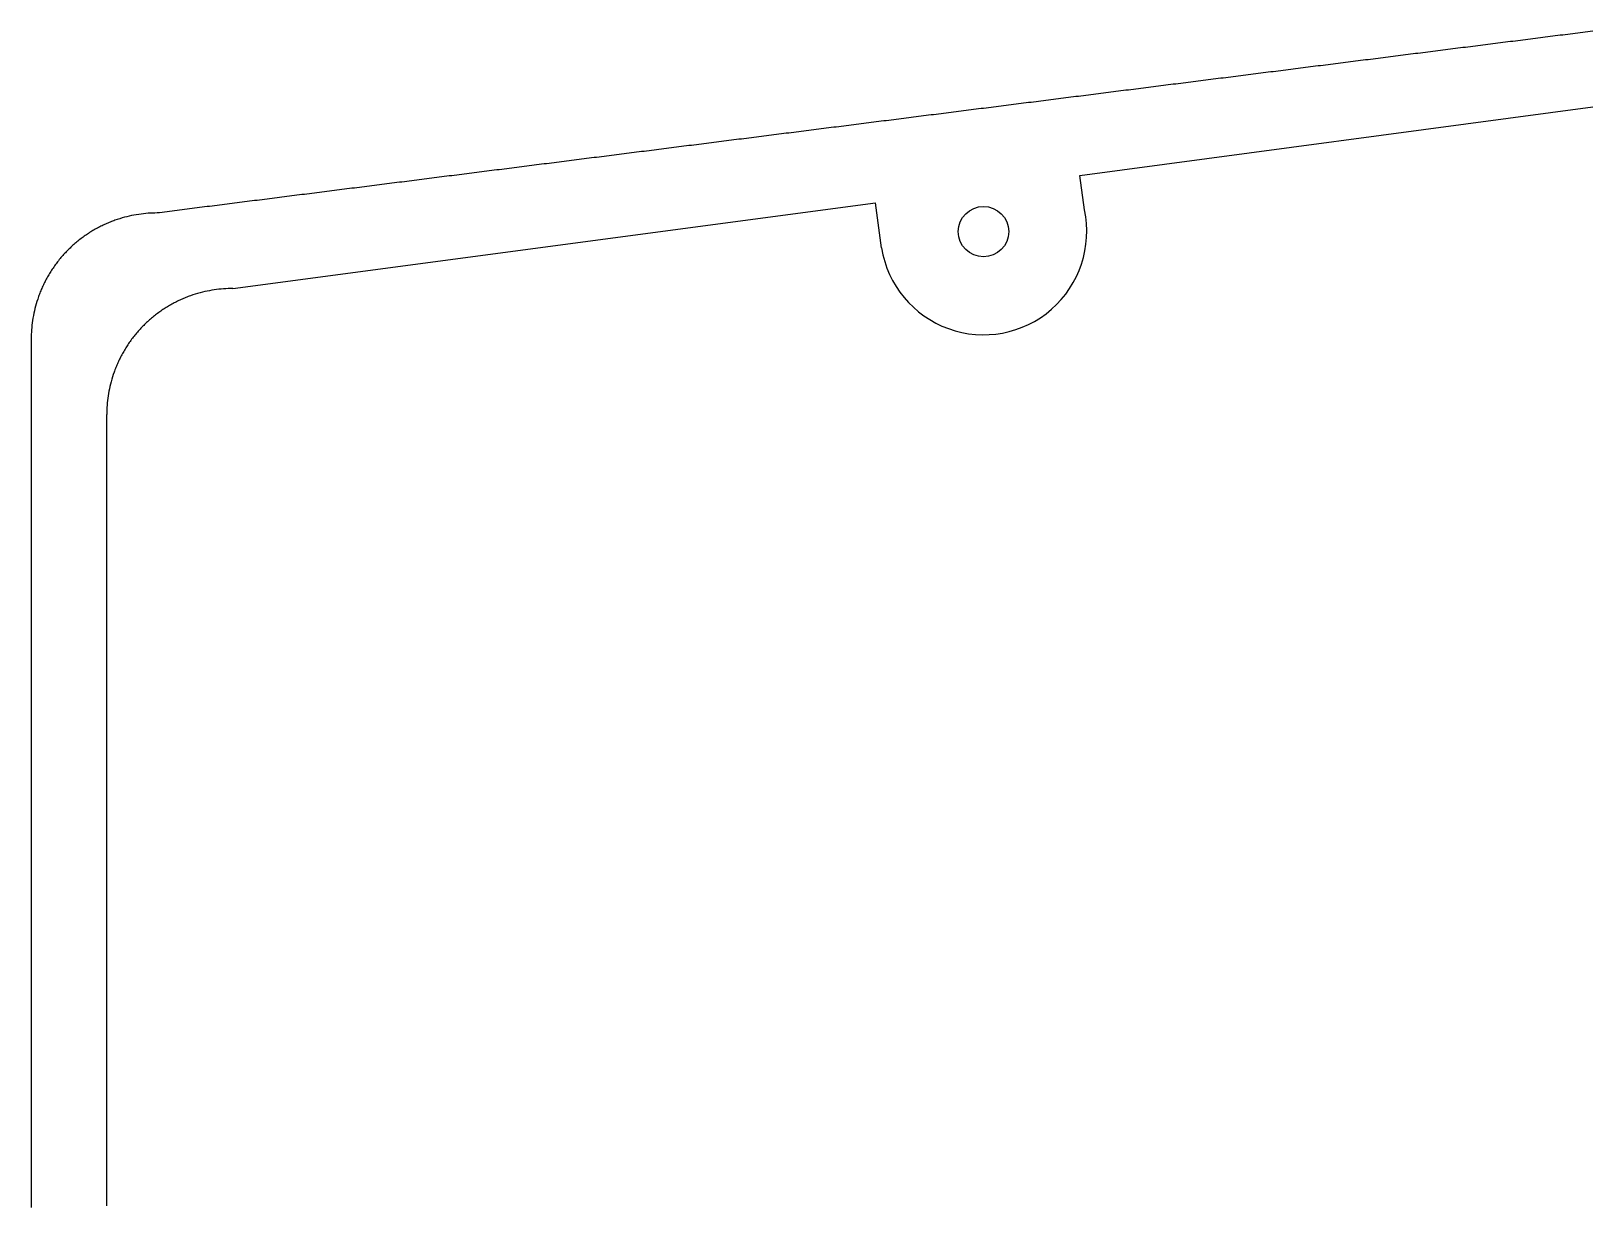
# Model space of a CAD drawing. Extents: x 0 to 145, y 2 to 120.
# Drawn here: x 0 to 62, y 73.8 to 120.5 of the extents above; entities that cross this region are included whole.
import ezdxf

# ---------------------------------------------------------------- set-up
doc = ezdxf.new("R2010")
doc.units = 0

# ---------------------------------------------------------------- blocks, each defined once
blk = doc.blocks.new('CIRCLE005')
at = {"layer": 'ScrewHolesMid', "color": 0}
blk.add_circle((37.81, 112.5), 1, dxfattribs=at)
blk = doc.blocks.new('LINE')
at = {"layer": 'StraightLineMid', "color": 0}
blk.add_line((3, 73.805), (3, 105.24), dxfattribs=at)
blk = doc.blocks.new('LINE038')
at = {"layer": 'StraightLineMid', "color": 0}
blk.add_line((41.635, 114.728), (62, 117.46), dxfattribs=at)
blk = doc.blocks.new('LINE037')
at = {"layer": 'StraightLineMid', "color": 0}
blk.add_line((8, 110.24), (33.523, 113.646), dxfattribs=at)
blk = doc.blocks.new('BLOCK_BLOCK_LINE029')
at = {"layer": 'StraightLineMid', "color": 0}
for points in [[(0, 108.239601), (0, 108.139601)], [(0, 108.139601), (0, 108.039601)], [(0, 108.039601), (0, 107.989601), (0, 107.939601)], [(0, 107.939601), (0, 107.839601)], [(0, 107.839601), (0, 107.789601), (0, 107.739601)], [(0, 107.739601), (0, 107.639601)], [(0, 107.639601), (0, 107.539601)], [(0, 107.539601), (0, 107.489601), (0, 107.439601)], [(0, 107.439601), (0, 107.339601)], [(0, 107.339601), (0, 107.289601), (0, 107.239601)], [(0, 107.239601), (0, 107.139601)], [(0, 107.139601), (0, 107.039601)], [(0, 107.039601), (0, 106.989601), (0, 106.939601)], [(0, 106.939601), (0, 106.839601)], [(0, 106.839601), (0, 106.789601), (0, 106.739601)], [(0, 106.739601), (0, 106.639601)], [(0, 106.639601), (0, 106.539601)], [(0, 106.539601), (0, 106.489601), (0, 106.439601)], [(0, 106.439601), (0, 106.339601)], [(0, 106.339601), (0, 106.289601), (0, 106.239601)], [(0, 106.239601), (0, 106.139601)], [(0, 106.139601), (0, 106.039601)], [(0, 106.039601), (0, 105.989601), (0, 105.939601)], [(0, 105.939601), (0, 105.839601)], [(0, 105.839601), (0, 105.789601), (0, 105.739601)], [(0, 105.739601), (0, 105.639601)], [(0, 105.639601), (0, 105.539601)], [(0, 105.539601), (0, 105.489601), (0, 105.439601)], [(0, 105.439601), (0, 105.339601)], [(0, 105.339601), (0, 105.289601), (0, 105.239601)], [(0, 105.239601), (0, 105.139601)], [(0, 105.139601), (0, 105.039601)], [(0, 105.039601), (0, 104.989601), (0, 104.939601)], [(0, 104.939601), (0, 104.839601)], [(0, 104.839601), (0, 104.789601), (0, 104.739601)], [(0, 104.739601), (0, 104.639601)], [(0, 104.639601), (0, 104.539601)], [(0, 104.539601), (0, 104.489601), (0, 104.439601)], [(0, 104.439601), (0, 104.339601)], [(0, 104.339601), (0, 104.289601), (0, 104.239601)], [(0, 104.239601), (0, 104.139601)], [(0, 104.139601), (0, 104.039601)], [(0, 104.039601), (0, 103.989601), (0, 103.939601)], [(0, 103.939601), (0, 103.839601)], [(0, 103.839601), (0, 103.789601), (0, 103.739601)], [(0, 103.739601), (0, 103.639601)], [(0, 103.639601), (0, 103.539601)], [(0, 103.539601), (0, 103.489601), (0, 103.439601)], [(0, 103.439601), (0, 103.339601)], [(0, 103.339601), (0, 103.289601), (0, 103.239601)], [(0, 103.239601), (0, 103.139601)], [(0, 103.139601), (0, 103.039601)], [(0, 103.039601), (0, 102.989601), (0, 102.939601)], [(0, 102.939601), (0, 102.839601)], [(0, 102.839601), (0, 102.789601), (0, 102.739601)], [(0, 102.739601), (0, 102.639601)], [(0, 102.639601), (0, 102.539601)], [(0, 102.539601), (0, 102.489601), (0, 102.439601)], [(0, 102.439601), (0, 102.339601)], [(0, 102.339601), (0, 102.289601), (0, 102.239601)], [(0, 102.239601), (0, 102.139601)], [(0, 102.139601), (0, 102.039601)], [(0, 102.039601), (0, 101.989601), (0, 101.939601)], [(0, 101.939601), (0, 101.839601)], [(0, 101.839601), (0, 101.789601), (0, 101.739601)], [(0, 101.739601), (0, 101.639601)], [(0, 101.639601), (0, 101.539601)], [(0, 101.539601), (0, 101.489601), (0, 101.439601)], [(0, 101.439601), (0, 101.339601)], [(0, 101.339601), (0, 101.289601), (0, 101.239601)], [(0, 101.239601), (0, 101.139601)], [(0, 101.139601), (0, 101.039601)], [(0, 101.039601), (0, 100.989601), (0, 100.939601)], [(0, 100.939601), (0, 100.839601)], [(0, 100.839601), (0, 100.789601), (0, 100.739601)], [(0, 100.739601), (0, 100.639601)], [(0, 100.639601), (0, 100.539601)], [(0, 100.539601), (0, 100.489601), (0, 100.439601)], [(0, 100.439601), (0, 100.339601)], [(0, 100.339601), (0, 100.289601), (0, 100.239601)], [(0, 100.239601), (0, 100.139601)], [(0, 100.139601), (0, 100.039601)], [(0, 100.039601), (0, 99.989601), (0, 99.939601)], [(0, 99.939601), (0, 99.839601)], [(0, 99.839601), (0, 99.789601), (0, 99.739601)], [(0, 99.739601), (0, 99.639601)], [(0, 99.639601), (0, 99.539601)], [(0, 99.539601), (0, 99.489601), (0, 99.439601)], [(0, 99.439601), (0, 99.339601)], [(0, 99.339601), (0, 99.289601), (0, 99.239601)], [(0, 99.239601), (0, 99.139601)], [(0, 99.139601), (0, 99.039601)], [(0, 99.039601), (0, 98.989601), (0, 98.939601)], [(0, 98.939601), (0, 98.839601)], [(0, 98.839601), (0, 98.789601), (0, 98.739601)], [(0, 98.739601), (0, 98.639601)], [(0, 98.639601), (0, 98.539601)], [(0, 98.539601), (0, 98.489601), (0, 98.439601)], [(0, 98.439601), (0, 98.339601)], [(0, 98.339601), (0, 98.289601), (0, 98.239601)], [(0, 98.239601), (0, 98.139601)], [(0, 98.139601), (0, 98.039601)], [(0, 98.039601), (0, 97.989601), (0, 97.939601)], [(0, 97.939601), (0, 97.839601)], [(0, 97.839601), (0, 97.789601), (0, 97.739601)], [(0, 97.739601), (0, 97.639601)], [(0, 97.639601), (0, 97.539601)], [(0, 97.539601), (0, 97.489601), (0, 97.439601)], [(0, 97.439601), (0, 97.339601)], [(0, 97.339601), (0, 97.289601), (0, 97.239601)], [(0, 97.239601), (0, 97.139601)], [(0, 97.139601), (0, 97.039601)], [(0, 97.039601), (0, 96.989601), (0, 96.939601)], [(0, 96.939601), (0, 96.839601)], [(0, 96.839601), (0, 96.789601), (0, 96.739601)], [(0, 96.739601), (0, 96.639601)], [(0, 96.639601), (0, 96.539601)], [(0, 96.539601), (0, 96.489601), (0, 96.439601)], [(0, 96.439601), (0, 96.339601)], [(0, 96.339601), (0, 96.289601), (0, 96.239601)], [(0, 96.239601), (0, 96.139601)], [(0, 96.139601), (0, 96.039601)], [(0, 96.039601), (0, 95.989601), (0, 95.939601)], [(0, 95.939601), (0, 95.839601)], [(0, 95.839601), (0, 95.789601), (0, 95.739601)], [(0, 95.739601), (0, 95.639601)], [(0, 95.639601), (0, 95.539601)], [(0, 95.539601), (0, 95.489601), (0, 95.439601)], [(0, 95.439601), (0, 95.339601)], [(0, 95.339601), (0, 95.289601), (0, 95.239601)], [(0, 95.239601), (0, 95.139601)], [(0, 95.139601), (0, 95.039601)], [(0, 95.039601), (0, 94.989601), (0, 94.939601)], [(0, 94.939601), (0, 94.839601)], [(0, 94.839601), (0, 94.789601), (0, 94.739601)], [(0, 94.739601), (0, 94.639601)], [(0, 94.639601), (0, 94.539601)], [(0, 94.539601), (0, 94.489601), (0, 94.439601)], [(0, 94.439601), (0, 94.339601)], [(0, 94.339601), (0, 94.289601), (0, 94.239601)], [(0, 94.239601), (0, 94.139601)], [(0, 94.139601), (0, 94.039601)], [(0, 94.039601), (0, 93.989601), (0, 93.939601)], [(0, 93.939601), (0, 93.839601)], [(0, 93.839601), (0, 93.789601), (0, 93.739601)], [(0, 93.739601), (0, 93.639601)], [(0, 93.639601), (0, 93.539601)], [(0, 93.539601), (0, 93.489601), (0, 93.439601)], [(0, 93.439601), (0, 93.339601)], [(0, 93.339601), (0, 93.289601), (0, 93.239601)], [(0, 93.239601), (0, 93.139601)], [(0, 93.139601), (0, 93.039601)], [(0, 93.039601), (0, 92.989601), (0, 92.939601)], [(0, 92.939601), (0, 92.839601)], [(0, 92.839601), (0, 92.789601), (0, 92.739601)], [(0, 92.739601), (0, 92.639601)], [(0, 92.639601), (0, 92.539601)], [(0, 92.539601), (0, 92.489601), (0, 92.439601)], [(0, 92.439601), (0, 92.339601)], [(0, 92.339601), (0, 92.289601), (0, 92.239601)], [(0, 92.239601), (0, 92.139601)], [(0, 92.139601), (0, 92.039601)], [(0, 92.039601), (0, 91.989601), (0, 91.939601)], [(0, 91.939601), (0, 91.839601)], [(0, 91.839601), (0, 91.789601), (0, 91.739601)], [(0, 91.739601), (0, 91.639601)], [(0, 91.639601), (0, 91.539601)], [(0, 91.539601), (0, 91.489601), (0, 91.439601)], [(0, 91.439601), (0, 91.339601)], [(0, 91.339601), (0, 91.289601), (0, 91.239601)], [(0, 91.239601), (0, 91.139601)], [(0, 91.139601), (0, 91.039601)], [(0, 91.039601), (0, 90.989601), (0, 90.939601)], [(0, 90.939601), (0, 90.839601)], [(0, 90.839601), (0, 90.789601), (0, 90.739601)], [(0, 90.739601), (0, 90.639601)], [(0, 90.639601), (0, 90.539601)], [(0, 90.539601), (0, 90.489601), (0, 90.439601)], [(0, 90.439601), (0, 90.339601)], [(0, 90.339601), (0, 90.289601), (0, 90.239601)], [(0, 90.239601), (0, 90.139601)], [(0, 90.139601), (0, 90.039601)], [(0, 90.039601), (0, 89.989601), (0, 89.939601)], [(0, 89.939601), (0, 89.839601)], [(0, 89.839601), (0, 89.789601), (0, 89.739601)], [(0, 89.739601), (0, 89.639601)], [(0, 89.639601), (0, 89.539601)], [(0, 89.539601), (0, 89.489601), (0, 89.439601)], [(0, 89.439601), (0, 89.339601)], [(0, 89.339601), (0, 89.289601), (0, 89.239601)], [(0, 89.239601), (0, 89.139601)], [(0, 89.139601), (0, 89.039601)], [(0, 89.039601), (0, 88.989601), (0, 88.939601)], [(0, 88.939601), (0, 88.839601)], [(0, 88.839601), (0, 88.789601), (0, 88.739601)], [(0, 88.739601), (0, 88.639601)], [(0, 88.639601), (0, 88.539601)], [(0, 88.539601), (0, 88.489601), (0, 88.439601)], [(0, 88.439601), (0, 88.339601)], [(0, 88.339601), (0, 88.289601), (0, 88.239601)], [(0, 88.239601), (0, 88.139601)], [(0, 88.139601), (0, 88.039601)], [(0, 88.039601), (0, 87.989601), (0, 87.939601)], [(0, 87.939601), (0, 87.839601)], [(0, 87.839601), (0, 87.789601), (0, 87.739601)], [(0, 87.739601), (0, 87.639601)], [(0, 87.639601), (0, 87.539601)], [(0, 87.539601), (0, 87.489601), (0, 87.439601)], [(0, 87.439601), (0, 87.339601)], [(0, 87.339601), (0, 87.289601), (0, 87.239601)], [(0, 87.239601), (0, 87.139601)], [(0, 87.139601), (0, 87.039601)], [(0, 87.039601), (0, 86.989601), (0, 86.939601)], [(0, 86.939601), (0, 86.839601)], [(0, 86.839601), (0, 86.789601), (0, 86.739601)], [(0, 86.739601), (0, 86.639601)], [(0, 86.639601), (0, 86.539601)], [(0, 86.539601), (0, 86.489601), (0, 86.439601)], [(0, 86.439601), (0, 86.339601)], [(0, 86.339601), (0, 86.289601), (0, 86.239601)], [(0, 86.239601), (0, 86.139601)], [(0, 86.139601), (0, 86.039601)], [(0, 86.039601), (0, 85.989601), (0, 85.939601)], [(0, 85.939601), (0, 85.839601)], [(0, 85.839601), (0, 85.789601), (0, 85.739601)], [(0, 85.739601), (0, 85.639601)], [(0, 85.639601), (0, 85.539601)], [(0, 85.539601), (0, 85.489601), (0, 85.439601)], [(0, 85.439601), (0, 85.339601)], [(0, 85.339601), (0, 85.289601), (0, 85.239601)], [(0, 85.239601), (0, 85.139601)], [(0, 85.139601), (0, 85.039601)], [(0, 85.039601), (0, 84.989601), (0, 84.939601)], [(0, 84.939601), (0, 84.839601)], [(0, 84.839601), (0, 84.789601), (0, 84.739601)], [(0, 84.739601), (0, 84.639601)], [(0, 84.639601), (0, 84.539601)], [(0, 84.539601), (0, 84.489601), (0, 84.439601)], [(0, 84.439601), (0, 84.339601)], [(0, 84.339601), (0, 84.289601), (0, 84.239601)], [(0, 84.239601), (0, 84.139601)], [(0, 84.139601), (0, 84.039601)], [(0, 84.039601), (0, 83.989601), (0, 83.939601)], [(0, 83.939601), (0, 83.839601)], [(0, 83.839601), (0, 83.789601), (0, 83.739601)], [(0, 83.739601), (0, 83.639601)], [(0, 83.639601), (0, 83.539601)], [(0, 83.539601), (0, 83.489601), (0, 83.439601)], [(0, 83.439601), (0, 83.339601)], [(0, 83.339601), (0, 83.289601), (0, 83.239601)], [(0, 83.239601), (0, 83.139601)], [(0, 83.139601), (0, 83.039601)], [(0, 83.039601), (0, 82.989601), (0, 82.939601)], [(0, 82.939601), (0, 82.839601)], [(0, 82.839601), (0, 82.789601), (0, 82.739601)], [(0, 82.739601), (0, 82.639601)], [(0, 82.639601), (0, 82.539601)], [(0, 82.539601), (0, 82.489601), (0, 82.439601)], [(0, 82.439601), (0, 82.339601)], [(0, 82.339601), (0, 82.289601), (0, 82.239601)], [(0, 82.239601), (0, 82.139601)], [(0, 82.139601), (0, 82.039601)], [(0, 82.039601), (0, 81.989601), (0, 81.939601)], [(0, 81.939601), (0, 81.839601)], [(0, 81.839601), (0, 81.789601), (0, 81.739601)], [(0, 81.739601), (0, 81.639601)], [(0, 81.639601), (0, 81.539601)], [(0, 81.539601), (0, 81.489601), (0, 81.439601)], [(0, 81.439601), (0, 81.339601)], [(0, 81.339601), (0, 81.289601), (0, 81.239601)], [(0, 81.239601), (0, 81.139601)], [(0, 81.139601), (0, 81.039601)], [(0, 81.039601), (0, 80.989601), (0, 80.939601)], [(0, 80.939601), (0, 80.839601)], [(0, 80.839601), (0, 80.789601), (0, 80.739601)], [(0, 80.739601), (0, 80.639601)], [(0, 80.639601), (0, 80.539601)], [(0, 80.539601), (0, 80.489601), (0, 80.439601)], [(0, 80.439601), (0, 80.339601)], [(0, 80.339601), (0, 80.289601), (0, 80.239601)], [(0, 80.239601), (0, 80.139601)], [(0, 80.139601), (0, 80.039601)], [(0, 80.039601), (0, 79.989601), (0, 79.939601)], [(0, 79.939601), (0, 79.839601)], [(0, 79.839601), (0, 79.789601), (0, 79.739601)], [(0, 79.739601), (0, 79.639601)], [(0, 79.639601), (0, 79.539601)], [(0, 79.539601), (0, 79.489601), (0, 79.439601)], [(0, 79.439601), (0, 79.339601)], [(0, 79.339601), (0, 79.289601), (0, 79.239601)], [(0, 79.239601), (0, 79.139601)], [(0, 79.139601), (0, 79.039601)], [(0, 79.039601), (0, 78.989601), (0, 78.939601)], [(0, 78.939601), (0, 78.839601)], [(0, 78.839601), (0, 78.789601), (0, 78.739601)], [(0, 78.739601), (0, 78.639601)], [(0, 78.639601), (0, 78.539601)], [(0, 78.539601), (0, 78.489601), (0, 78.439601)], [(0, 78.439601), (0, 78.339601)], [(0, 78.339601), (0, 78.289601), (0, 78.239601)], [(0, 78.239601), (0, 78.139601)], [(0, 78.139601), (0, 78.039601)], [(0, 78.039601), (0, 77.989601), (0, 77.939601)], [(0, 77.939601), (0, 77.839601)], [(0, 77.839601), (0, 77.789601), (0, 77.739601)], [(0, 77.739601), (0, 77.639601)], [(0, 77.639601), (0, 77.539601)], [(0, 77.539601), (0, 77.489601), (0, 77.439601)], [(0, 77.439601), (0, 77.339601)], [(0, 77.339601), (0, 77.289601), (0, 77.239601)], [(0, 77.239601), (0, 77.139601)], [(0, 77.139601), (0, 77.039601)], [(0, 77.039601), (0, 76.989601), (0, 76.939601)], [(0, 76.939601), (0, 76.839601)], [(0, 76.839601), (0, 76.789601), (0, 76.739601)], [(0, 76.739601), (0, 76.639601)], [(0, 76.639601), (0, 76.539601)], [(0, 76.539601), (0, 76.489601), (0, 76.439601)], [(0, 76.439601), (0, 76.339601)], [(0, 76.339601), (0, 76.289601), (0, 76.239601)], [(0, 76.239601), (0, 76.139601)], [(0, 76.139601), (0, 76.039601)], [(0, 76.039601), (0, 75.989601), (0, 75.939601)], [(0, 75.939601), (0, 75.839601)], [(0, 75.839601), (0, 75.789601), (0, 75.739601)], [(0, 75.739601), (0, 75.639601)], [(0, 75.639601), (0, 75.539601)], [(0, 75.539601), (0, 75.489601), (0, 75.439601)], [(0, 75.439601), (0, 75.339601)], [(0, 75.339601), (0, 75.289601), (0, 75.239601)], [(0, 75.239601), (0, 75.139601)], [(0, 75.139601), (0, 75.039601)], [(0, 75.039601), (0, 74.989601), (0, 74.939601)], [(0, 74.939601), (0, 74.839601)], [(0, 74.839601), (0, 74.789601), (0, 74.739601)], [(0, 74.739601), (0, 74.639601)], [(0, 74.639601), (0, 74.539601)], [(0, 74.539601), (0, 74.489601), (0, 74.439601)], [(0, 74.439601), (0, 74.339601)], [(0, 74.339601), (0, 74.289601), (0, 74.239601)], [(0, 74.239601), (0, 74.139601)], [(0, 74.139601), (0, 74.039601)], [(0, 74.039601), (0, 73.989601), (0, 73.939601)], [(0, 73.939601), (0, 73.839601)], [(0, 73.839601), (0, 73.789601), (0, 73.739601)]]:
    blk.add_lwpolyline(points, dxfattribs=at)
blk = doc.blocks.new('BLOCK_BLOCK_LINE004001')
at = {"layer": 'StraightLineMid', "color": 0}
for points in [[(60.61211, 120.283811), (60.51298, 120.271254)], [(60.711241, 120.296367), (60.61211, 120.283811)], [(60.810371, 120.308924), (60.711241, 120.296367)], [(60.909501, 120.32148), (60.810371, 120.308924)], [(61.008632, 120.334037), (60.909501, 120.32148)], [(61.107762, 120.346593), (61.008632, 120.334037)], [(61.206892, 120.35915), (61.107762, 120.346593)], [(61.306023, 120.371706), (61.206892, 120.35915)], [(61.405153, 120.384263), (61.306023, 120.371706)], [(61.504283, 120.396819), (61.405153, 120.384263)], [(61.603414, 120.409376), (61.504283, 120.396819)], [(61.702544, 120.421932), (61.603414, 120.409376)], [(61.801674, 120.434489), (61.702544, 120.421932)], [(61.900805, 120.447045), (61.801674, 120.434489)], [(61.999935, 120.459602), (61.900805, 120.447045)], [(55.754725, 119.668541), (55.655594, 119.655984)], [(55.853855, 119.681098), (55.754725, 119.668541)], [(55.952985, 119.693654), (55.853855, 119.681098)], [(56.052116, 119.706211), (55.952985, 119.693654)], [(56.151246, 119.718767), (56.052116, 119.706211)], [(56.250376, 119.731324), (56.151246, 119.718767)], [(56.349507, 119.74388), (56.250376, 119.731324)], [(56.448637, 119.756437), (56.349507, 119.74388)], [(56.547767, 119.768993), (56.448637, 119.756437)], [(56.646898, 119.78155), (56.547767, 119.768993)], [(56.746028, 119.794106), (56.646898, 119.78155)], [(56.845158, 119.806663), (56.746028, 119.794106)], [(56.944289, 119.819219), (56.845158, 119.806663)], [(57.043419, 119.831776), (56.944289, 119.819219)], [(57.142549, 119.844332), (57.043419, 119.831776)], [(57.24168, 119.856889), (57.142549, 119.844332)], [(57.34081, 119.869445), (57.24168, 119.856889)], [(57.43994, 119.882002), (57.34081, 119.869445)], [(57.539071, 119.894558), (57.43994, 119.882002)], [(57.638201, 119.907115), (57.539071, 119.894558)], [(57.737331, 119.919671), (57.638201, 119.907115)], [(57.836461, 119.932228), (57.737331, 119.919671)], [(57.935592, 119.944785), (57.836461, 119.932228)], [(58.034722, 119.957341), (57.935592, 119.944785)], [(58.133852, 119.969898), (58.034722, 119.957341)], [(58.232983, 119.982454), (58.133852, 119.969898)], [(58.332113, 119.995011), (58.232983, 119.982454)], [(58.431243, 120.007567), (58.332113, 119.995011)], [(58.530374, 120.020124), (58.431243, 120.007567)], [(58.629504, 120.03268), (58.530374, 120.020124)], [(58.728634, 120.045237), (58.629504, 120.03268)], [(58.827765, 120.057793), (58.728634, 120.045237)], [(58.926895, 120.07035), (58.827765, 120.057793)], [(59.026025, 120.082906), (58.926895, 120.07035)], [(59.125156, 120.095463), (59.026025, 120.082906)], [(59.224286, 120.108019), (59.125156, 120.095463)], [(59.323416, 120.120576), (59.224286, 120.108019)], [(59.422547, 120.133132), (59.323416, 120.120576)], [(59.521677, 120.145689), (59.422547, 120.133132)], [(59.620807, 120.158245), (59.521677, 120.145689)], [(59.719938, 120.170802), (59.620807, 120.158245)], [(59.819068, 120.183358), (59.719938, 120.170802)], [(59.918198, 120.195915), (59.819068, 120.183358)], [(60.017329, 120.208472), (59.918198, 120.195915)], [(60.116459, 120.221028), (60.017329, 120.208472)], [(60.215589, 120.233585), (60.116459, 120.221028)], [(60.31472, 120.246141), (60.215589, 120.233585)], [(60.41385, 120.258698), (60.31472, 120.246141)], [(60.51298, 120.271254), (60.41385, 120.258698)], [(50.798209, 119.040715), (50.699078, 119.028158)], [(50.897339, 119.053271), (50.798209, 119.040715)], [(50.996469, 119.065828), (50.897339, 119.053271)], [(51.0956, 119.078384), (50.996469, 119.065828)], [(51.19473, 119.090941), (51.0956, 119.078384)], [(51.29386, 119.103497), (51.19473, 119.090941)], [(51.392991, 119.116054), (51.29386, 119.103497)], [(51.492121, 119.128611), (51.392991, 119.116054)], [(51.591251, 119.141167), (51.492121, 119.128611)], [(51.690382, 119.153724), (51.591251, 119.141167)], [(51.789512, 119.16628), (51.690382, 119.153724)], [(51.888642, 119.178837), (51.789512, 119.16628)], [(51.987773, 119.191393), (51.888642, 119.178837)], [(52.086903, 119.20395), (51.987773, 119.191393)], [(52.186033, 119.216506), (52.086903, 119.20395)], [(52.285163, 119.229063), (52.186033, 119.216506)], [(52.384294, 119.241619), (52.285163, 119.229063)], [(52.483424, 119.254176), (52.384294, 119.241619)], [(52.582554, 119.266732), (52.483424, 119.254176)], [(52.681685, 119.279289), (52.582554, 119.266732)], [(52.780815, 119.291845), (52.681685, 119.279289)], [(52.879945, 119.304402), (52.780815, 119.291845)], [(52.979076, 119.316958), (52.879945, 119.304402)], [(53.078206, 119.329515), (52.979076, 119.316958)], [(53.177336, 119.342071), (53.078206, 119.329515)], [(53.276467, 119.354628), (53.177336, 119.342071)], [(53.375597, 119.367184), (53.276467, 119.354628)], [(53.474727, 119.379741), (53.375597, 119.367184)], [(53.573858, 119.392298), (53.474727, 119.379741)], [(53.672988, 119.404854), (53.573858, 119.392298)], [(53.772118, 119.417411), (53.672988, 119.404854)], [(53.871249, 119.429967), (53.772118, 119.417411)], [(53.970379, 119.442524), (53.871249, 119.429967)], [(54.069509, 119.45508), (53.970379, 119.442524)], [(54.16864, 119.467637), (54.069509, 119.45508)], [(54.26777, 119.480193), (54.16864, 119.467637)], [(54.3669, 119.49275), (54.26777, 119.480193)], [(54.466031, 119.505306), (54.3669, 119.49275)], [(54.565161, 119.517863), (54.466031, 119.505306)], [(54.664291, 119.530419), (54.565161, 119.517863)], [(54.763422, 119.542976), (54.664291, 119.530419)], [(54.862552, 119.555532), (54.763422, 119.542976)], [(54.961682, 119.568089), (54.862552, 119.555532)], [(55.060812, 119.580645), (54.961682, 119.568089)], [(55.159943, 119.593202), (55.060812, 119.580645)], [(55.259073, 119.605758), (55.159943, 119.593202)], [(55.358203, 119.618315), (55.259073, 119.605758)], [(55.457334, 119.630871), (55.358203, 119.618315)], [(55.556464, 119.643428), (55.457334, 119.630871)], [(55.655594, 119.655984), (55.556464, 119.643428)], [(45.940823, 118.425445), (45.841693, 118.412889)], [(46.039953, 118.438002), (45.940823, 118.425445)], [(46.139084, 118.450558), (46.039953, 118.438002)], [(46.238214, 118.463115), (46.139084, 118.450558)], [(46.337344, 118.475671), (46.238214, 118.463115)], [(46.436474, 118.488228), (46.337344, 118.475671)], [(46.535605, 118.500784), (46.436474, 118.488228)], [(46.634735, 118.513341), (46.535605, 118.500784)], [(46.733865, 118.525897), (46.634735, 118.513341)], [(46.832996, 118.538454), (46.733865, 118.525897)], [(46.932126, 118.55101), (46.832996, 118.538454)], [(47.031256, 118.563567), (46.932126, 118.55101)], [(47.130387, 118.576123), (47.031256, 118.563567)], [(47.229517, 118.58868), (47.130387, 118.576123)], [(47.328647, 118.601237), (47.229517, 118.58868)], [(47.427778, 118.613793), (47.328647, 118.601237)], [(47.526908, 118.62635), (47.427778, 118.613793)], [(47.626038, 118.638906), (47.526908, 118.62635)], [(47.725169, 118.651463), (47.626038, 118.638906)], [(47.824299, 118.664019), (47.725169, 118.651463)], [(47.923429, 118.676576), (47.824299, 118.664019)], [(48.02256, 118.689132), (47.923429, 118.676576)], [(48.12169, 118.701689), (48.02256, 118.689132)], [(48.22082, 118.714245), (48.12169, 118.701689)], [(48.319951, 118.726802), (48.22082, 118.714245)], [(48.419081, 118.739358), (48.319951, 118.726802)], [(48.518211, 118.751915), (48.419081, 118.739358)], [(48.617342, 118.764471), (48.518211, 118.751915)], [(48.716472, 118.777028), (48.617342, 118.764471)], [(48.815602, 118.789584), (48.716472, 118.777028)], [(48.914733, 118.802141), (48.815602, 118.789584)], [(49.013863, 118.814697), (48.914733, 118.802141)], [(49.112993, 118.827254), (49.013863, 118.814697)], [(49.212123, 118.83981), (49.112993, 118.827254)], [(49.311254, 118.852367), (49.212123, 118.83981)], [(49.410384, 118.864924), (49.311254, 118.852367)], [(49.509514, 118.87748), (49.410384, 118.864924)], [(49.608645, 118.890037), (49.509514, 118.87748)], [(49.707775, 118.902593), (49.608645, 118.890037)], [(49.806905, 118.91515), (49.707775, 118.902593)], [(49.906036, 118.927706), (49.806905, 118.91515)], [(50.005166, 118.940263), (49.906036, 118.927706)], [(50.104296, 118.952819), (50.005166, 118.940263)], [(50.203427, 118.965376), (50.104296, 118.952819)], [(50.302557, 118.977932), (50.203427, 118.965376)], [(50.401687, 118.990489), (50.302557, 118.977932)], [(50.500818, 119.003045), (50.401687, 118.990489)], [(50.599948, 119.015602), (50.500818, 119.003045)], [(50.699078, 119.028158), (50.599948, 119.015602)], [(41.083437, 117.810176), (40.984307, 117.797619)], [(41.182567, 117.822732), (41.083437, 117.810176)], [(41.281698, 117.835289), (41.182567, 117.822732)], [(41.380828, 117.847845), (41.281698, 117.835289)], [(41.479958, 117.860402), (41.380828, 117.847845)], [(41.579089, 117.872958), (41.479958, 117.860402)], [(41.678219, 117.885515), (41.579089, 117.872958)], [(41.777349, 117.898071), (41.678219, 117.885515)], [(41.87648, 117.910628), (41.777349, 117.898071)], [(41.97561, 117.923184), (41.87648, 117.910628)], [(42.07474, 117.935741), (41.97561, 117.923184)], [(42.173871, 117.948297), (42.07474, 117.935741)], [(42.273001, 117.960854), (42.173871, 117.948297)], [(42.372131, 117.97341), (42.273001, 117.960854)], [(42.471262, 117.985967), (42.372131, 117.97341)], [(42.570392, 117.998523), (42.471262, 117.985967)], [(42.669522, 118.01108), (42.570392, 117.998523)], [(42.768653, 118.023636), (42.669522, 118.01108)], [(42.867783, 118.036193), (42.768653, 118.023636)], [(42.966913, 118.048749), (42.867783, 118.036193)], [(43.066044, 118.061306), (42.966913, 118.048749)], [(43.165174, 118.073863), (43.066044, 118.061306)], [(43.264304, 118.086419), (43.165174, 118.073863)], [(43.363435, 118.098976), (43.264304, 118.086419)], [(43.462565, 118.111532), (43.363435, 118.098976)], [(43.561695, 118.124089), (43.462565, 118.111532)], [(43.660825, 118.136645), (43.561695, 118.124089)], [(43.759956, 118.149202), (43.660825, 118.136645)], [(43.859086, 118.161758), (43.759956, 118.149202)], [(43.958216, 118.174315), (43.859086, 118.161758)], [(44.057347, 118.186871), (43.958216, 118.174315)], [(44.156477, 118.199428), (44.057347, 118.186871)], [(44.255607, 118.211984), (44.156477, 118.199428)], [(44.354738, 118.224541), (44.255607, 118.211984)], [(44.453868, 118.237097), (44.354738, 118.224541)], [(44.552998, 118.249654), (44.453868, 118.237097)], [(44.652129, 118.26221), (44.552998, 118.249654)], [(44.751259, 118.274767), (44.652129, 118.26221)], [(44.850389, 118.287323), (44.751259, 118.274767)], [(44.94952, 118.29988), (44.850389, 118.287323)], [(45.04865, 118.312436), (44.94952, 118.29988)], [(45.14778, 118.324993), (45.04865, 118.312436)], [(45.246911, 118.33755), (45.14778, 118.324993)], [(45.346041, 118.350106), (45.246911, 118.33755)], [(45.445171, 118.362663), (45.346041, 118.350106)], [(45.544302, 118.375219), (45.445171, 118.362663)], [(45.643432, 118.387776), (45.544302, 118.375219)], [(45.742562, 118.400332), (45.643432, 118.387776)], [(45.841693, 118.412889), (45.742562, 118.400332)], [(36.126921, 117.182349), (36.027791, 117.169793)], [(36.226051, 117.194906), (36.126921, 117.182349)], [(36.325182, 117.207462), (36.226051, 117.194906)], [(36.424312, 117.220019), (36.325182, 117.207462)], [(36.523442, 117.232575), (36.424312, 117.220019)], [(36.622573, 117.245132), (36.523442, 117.232575)], [(36.721703, 117.257689), (36.622573, 117.245132)], [(36.820833, 117.270245), (36.721703, 117.257689)], [(36.919964, 117.282802), (36.820833, 117.270245)], [(37.019094, 117.295358), (36.919964, 117.282802)], [(37.118224, 117.307915), (37.019094, 117.295358)], [(37.217355, 117.320471), (37.118224, 117.307915)], [(37.316485, 117.333028), (37.217355, 117.320471)], [(37.415615, 117.345584), (37.316485, 117.333028)], [(37.514746, 117.358141), (37.415615, 117.345584)], [(37.613876, 117.370697), (37.514746, 117.358141)], [(37.713006, 117.383254), (37.613876, 117.370697)], [(37.812136, 117.39581), (37.713006, 117.383254)], [(37.911267, 117.408367), (37.812136, 117.39581)], [(38.010397, 117.420923), (37.911267, 117.408367)], [(38.109527, 117.43348), (38.010397, 117.420923)], [(38.208658, 117.446036), (38.109527, 117.43348)], [(38.307788, 117.458593), (38.208658, 117.446036)], [(38.406918, 117.471149), (38.307788, 117.458593)], [(38.506049, 117.483706), (38.406918, 117.471149)], [(38.605179, 117.496262), (38.506049, 117.483706)], [(38.704309, 117.508819), (38.605179, 117.496262)], [(38.80344, 117.521376), (38.704309, 117.508819)], [(38.90257, 117.533932), (38.80344, 117.521376)], [(39.0017, 117.546489), (38.90257, 117.533932)], [(39.100831, 117.559045), (39.0017, 117.546489)], [(39.199961, 117.571602), (39.100831, 117.559045)], [(39.299091, 117.584158), (39.199961, 117.571602)], [(39.398222, 117.596715), (39.299091, 117.584158)], [(39.497352, 117.609271), (39.398222, 117.596715)], [(39.596482, 117.621828), (39.497352, 117.609271)], [(39.695613, 117.634384), (39.596482, 117.621828)], [(39.794743, 117.646941), (39.695613, 117.634384)], [(39.893873, 117.659497), (39.794743, 117.646941)], [(39.993004, 117.672054), (39.893873, 117.659497)], [(40.092134, 117.68461), (39.993004, 117.672054)], [(40.191264, 117.697167), (40.092134, 117.68461)], [(40.290395, 117.709723), (40.191264, 117.697167)], [(40.389525, 117.72228), (40.290395, 117.709723)], [(40.488655, 117.734836), (40.389525, 117.72228)], [(40.587786, 117.747393), (40.488655, 117.734836)], [(40.686916, 117.759949), (40.587786, 117.747393)], [(40.786046, 117.772506), (40.686916, 117.759949)], [(40.885176, 117.785062), (40.786046, 117.772506)], [(40.984307, 117.797619), (40.885176, 117.785062)], [(31.269535, 116.56708), (31.170405, 116.554523)], [(31.368666, 116.579636), (31.269535, 116.56708)], [(31.467796, 116.592193), (31.368666, 116.579636)], [(31.566926, 116.604749), (31.467796, 116.592193)], [(31.666057, 116.617306), (31.566926, 116.604749)], [(31.765187, 116.629862), (31.666057, 116.617306)], [(31.864317, 116.642419), (31.765187, 116.629862)], [(31.963448, 116.654975), (31.864317, 116.642419)], [(32.062578, 116.667532), (31.963448, 116.654975)], [(32.161708, 116.680088), (32.062578, 116.667532)], [(32.260838, 116.692645), (32.161708, 116.680088)], [(32.359969, 116.705201), (32.260838, 116.692645)], [(32.459099, 116.717758), (32.359969, 116.705201)], [(32.558229, 116.730315), (32.459099, 116.717758)], [(32.65736, 116.742871), (32.558229, 116.730315)], [(32.75649, 116.755428), (32.65736, 116.742871)], [(32.85562, 116.767984), (32.75649, 116.755428)], [(32.954751, 116.780541), (32.85562, 116.767984)], [(33.053881, 116.793097), (32.954751, 116.780541)], [(33.153011, 116.805654), (33.053881, 116.793097)], [(33.252142, 116.81821), (33.153011, 116.805654)], [(33.351272, 116.830767), (33.252142, 116.81821)], [(33.450402, 116.843323), (33.351272, 116.830767)], [(33.549533, 116.85588), (33.450402, 116.843323)], [(33.648663, 116.868436), (33.549533, 116.85588)], [(33.747793, 116.880993), (33.648663, 116.868436)], [(33.846924, 116.893549), (33.747793, 116.880993)], [(33.946054, 116.906106), (33.846924, 116.893549)], [(34.045184, 116.918662), (33.946054, 116.906106)], [(34.144315, 116.931219), (34.045184, 116.918662)], [(34.243445, 116.943775), (34.144315, 116.931219)], [(34.342575, 116.956332), (34.243445, 116.943775)], [(34.441706, 116.968888), (34.342575, 116.956332)], [(34.540836, 116.981445), (34.441706, 116.968888)], [(34.639966, 116.994002), (34.540836, 116.981445)], [(34.739097, 117.006558), (34.639966, 116.994002)], [(34.838227, 117.019115), (34.739097, 117.006558)], [(34.937357, 117.031671), (34.838227, 117.019115)], [(35.036487, 117.044228), (34.937357, 117.031671)], [(35.135618, 117.056784), (35.036487, 117.044228)], [(35.234748, 117.069341), (35.135618, 117.056784)], [(35.333878, 117.081897), (35.234748, 117.069341)], [(35.433009, 117.094454), (35.333878, 117.081897)], [(35.532139, 117.10701), (35.433009, 117.094454)], [(35.631269, 117.119567), (35.532139, 117.10701)], [(35.7304, 117.132123), (35.631269, 117.119567)], [(35.82953, 117.14468), (35.7304, 117.132123)], [(35.92866, 117.157236), (35.82953, 117.14468)], [(36.027791, 117.169793), (35.92866, 117.157236)], [(26.412149, 115.95181), (26.313019, 115.939254)], [(26.51128, 115.964367), (26.412149, 115.95181)], [(26.61041, 115.976923), (26.51128, 115.964367)], [(26.70954, 115.98948), (26.61041, 115.976923)], [(26.808671, 116.002036), (26.70954, 115.98948)], [(26.907801, 116.014593), (26.808671, 116.002036)], [(27.006931, 116.027149), (26.907801, 116.014593)], [(27.106062, 116.039706), (27.006931, 116.027149)], [(27.205192, 116.052262), (27.106062, 116.039706)], [(27.304322, 116.064819), (27.205192, 116.052262)], [(27.403453, 116.077375), (27.304322, 116.064819)], [(27.502583, 116.089932), (27.403453, 116.077375)], [(27.601713, 116.102488), (27.502583, 116.089932)], [(27.700844, 116.115045), (27.601713, 116.102488)], [(27.799974, 116.127601), (27.700844, 116.115045)], [(27.899104, 116.140158), (27.799974, 116.127601)], [(27.998235, 116.152714), (27.899104, 116.140158)], [(28.097365, 116.165271), (27.998235, 116.152714)], [(28.196495, 116.177827), (28.097365, 116.165271)], [(28.295626, 116.190384), (28.196495, 116.177827)], [(28.394756, 116.202941), (28.295626, 116.190384)], [(28.493886, 116.215497), (28.394756, 116.202941)], [(28.593017, 116.228054), (28.493886, 116.215497)], [(28.692147, 116.24061), (28.593017, 116.228054)], [(28.791277, 116.253167), (28.692147, 116.24061)], [(28.890408, 116.265723), (28.791277, 116.253167)], [(28.989538, 116.27828), (28.890408, 116.265723)], [(29.088668, 116.290836), (28.989538, 116.27828)], [(29.187799, 116.303393), (29.088668, 116.290836)], [(29.286929, 116.315949), (29.187799, 116.303393)], [(29.386059, 116.328506), (29.286929, 116.315949)], [(29.485189, 116.341062), (29.386059, 116.328506)], [(29.58432, 116.353619), (29.485189, 116.341062)], [(29.68345, 116.366175), (29.58432, 116.353619)], [(29.78258, 116.378732), (29.68345, 116.366175)], [(29.881711, 116.391288), (29.78258, 116.378732)], [(29.980841, 116.403845), (29.881711, 116.391288)], [(30.079971, 116.416401), (29.980841, 116.403845)], [(30.179102, 116.428958), (30.079971, 116.416401)], [(30.278232, 116.441514), (30.179102, 116.428958)], [(30.377362, 116.454071), (30.278232, 116.441514)], [(30.476493, 116.466628), (30.377362, 116.454071)], [(30.575623, 116.479184), (30.476493, 116.466628)], [(30.674753, 116.491741), (30.575623, 116.479184)], [(30.773884, 116.504297), (30.674753, 116.491741)], [(30.873014, 116.516854), (30.773884, 116.504297)], [(30.972144, 116.52941), (30.873014, 116.516854)], [(31.071275, 116.541967), (30.972144, 116.52941)], [(31.170405, 116.554523), (31.071275, 116.541967)], [(21.455633, 115.323984), (21.356503, 115.311427)], [(21.554764, 115.33654), (21.455633, 115.323984)], [(21.653894, 115.349097), (21.554764, 115.33654)], [(21.753024, 115.361653), (21.653894, 115.349097)], [(21.852155, 115.37421), (21.753024, 115.361653)], [(21.951285, 115.386767), (21.852155, 115.37421)], [(22.050415, 115.399323), (21.951285, 115.386767)], [(22.149546, 115.41188), (22.050415, 115.399323)], [(22.248676, 115.424436), (22.149546, 115.41188)], [(22.347806, 115.436993), (22.248676, 115.424436)], [(22.446937, 115.449549), (22.347806, 115.436993)], [(22.546067, 115.462106), (22.446937, 115.449549)], [(22.645197, 115.474662), (22.546067, 115.462106)], [(22.744328, 115.487219), (22.645197, 115.474662)], [(22.843458, 115.499775), (22.744328, 115.487219)], [(22.942588, 115.512332), (22.843458, 115.499775)], [(23.041719, 115.524888), (22.942588, 115.512332)], [(23.140849, 115.537445), (23.041719, 115.524888)], [(23.239979, 115.550001), (23.140849, 115.537445)], [(23.33911, 115.562558), (23.239979, 115.550001)], [(23.43824, 115.575114), (23.33911, 115.562558)], [(23.53737, 115.587671), (23.43824, 115.575114)], [(23.6365, 115.600227), (23.53737, 115.587671)], [(23.735631, 115.612784), (23.6365, 115.600227)], [(23.834761, 115.62534), (23.735631, 115.612784)], [(23.933891, 115.637897), (23.834761, 115.62534)], [(24.033022, 115.650454), (23.933891, 115.637897)], [(24.132152, 115.66301), (24.033022, 115.650454)], [(24.231282, 115.675567), (24.132152, 115.66301)], [(24.330413, 115.688123), (24.231282, 115.675567)], [(24.429543, 115.70068), (24.330413, 115.688123)], [(24.528673, 115.713236), (24.429543, 115.70068)], [(24.627804, 115.725793), (24.528673, 115.713236)], [(24.726934, 115.738349), (24.627804, 115.725793)], [(24.826064, 115.750906), (24.726934, 115.738349)], [(24.925195, 115.763462), (24.826064, 115.750906)], [(25.024325, 115.776019), (24.925195, 115.763462)], [(25.123455, 115.788575), (25.024325, 115.776019)], [(25.222586, 115.801132), (25.123455, 115.788575)], [(25.321716, 115.813688), (25.222586, 115.801132)], [(25.420846, 115.826245), (25.321716, 115.813688)], [(25.519977, 115.838801), (25.420846, 115.826245)], [(25.619107, 115.851358), (25.519977, 115.838801)], [(25.718237, 115.863914), (25.619107, 115.851358)], [(25.817368, 115.876471), (25.718237, 115.863914)], [(25.916498, 115.889027), (25.817368, 115.876471)], [(26.015628, 115.901584), (25.916498, 115.889027)], [(26.114759, 115.914141), (26.015628, 115.901584)], [(26.213889, 115.926697), (26.114759, 115.914141)], [(26.313019, 115.939254), (26.213889, 115.926697)], [(16.598248, 114.708714), (16.499117, 114.696158)], [(16.697378, 114.721271), (16.598248, 114.708714)], [(16.796508, 114.733827), (16.697378, 114.721271)], [(16.895639, 114.746384), (16.796508, 114.733827)], [(16.994769, 114.75894), (16.895639, 114.746384)], [(17.093899, 114.771497), (16.994769, 114.75894)], [(17.19303, 114.784053), (17.093899, 114.771497)], [(17.29216, 114.79661), (17.19303, 114.784053)], [(17.39129, 114.809166), (17.29216, 114.79661)], [(17.490421, 114.821723), (17.39129, 114.809166)], [(17.589551, 114.834279), (17.490421, 114.821723)], [(17.688681, 114.846836), (17.589551, 114.834279)], [(17.787812, 114.859393), (17.688681, 114.846836)], [(17.886942, 114.871949), (17.787812, 114.859393)], [(17.986072, 114.884506), (17.886942, 114.871949)], [(18.085202, 114.897062), (17.986072, 114.884506)], [(18.184333, 114.909619), (18.085202, 114.897062)], [(18.283463, 114.922175), (18.184333, 114.909619)], [(18.382593, 114.934732), (18.283463, 114.922175)], [(18.481724, 114.947288), (18.382593, 114.934732)], [(18.580854, 114.959845), (18.481724, 114.947288)], [(18.679984, 114.972401), (18.580854, 114.959845)], [(18.779115, 114.984958), (18.679984, 114.972401)], [(18.878245, 114.997514), (18.779115, 114.984958)], [(18.977375, 115.010071), (18.878245, 114.997514)], [(19.076506, 115.022627), (18.977375, 115.010071)], [(19.175636, 115.035184), (19.076506, 115.022627)], [(19.274766, 115.04774), (19.175636, 115.035184)], [(19.373897, 115.060297), (19.274766, 115.04774)], [(19.473027, 115.072853), (19.373897, 115.060297)], [(19.572157, 115.08541), (19.473027, 115.072853)], [(19.671288, 115.097966), (19.572157, 115.08541)], [(19.770418, 115.110523), (19.671288, 115.097966)], [(19.869548, 115.12308), (19.770418, 115.110523)], [(19.968679, 115.135636), (19.869548, 115.12308)], [(20.067809, 115.148193), (19.968679, 115.135636)], [(20.166939, 115.160749), (20.067809, 115.148193)], [(20.26607, 115.173306), (20.166939, 115.160749)], [(20.3652, 115.185862), (20.26607, 115.173306)], [(20.46433, 115.198419), (20.3652, 115.185862)], [(20.563461, 115.210975), (20.46433, 115.198419)], [(20.662591, 115.223532), (20.563461, 115.210975)], [(20.761721, 115.236088), (20.662591, 115.223532)], [(20.860851, 115.248645), (20.761721, 115.236088)], [(20.959982, 115.261201), (20.860851, 115.248645)], [(21.059112, 115.273758), (20.959982, 115.261201)], [(21.158242, 115.286314), (21.059112, 115.273758)], [(21.257373, 115.298871), (21.158242, 115.286314)], [(21.356503, 115.311427), (21.257373, 115.298871)], [(11.641732, 114.080888), (11.542601, 114.068332)], [(11.740862, 114.093445), (11.641732, 114.080888)], [(11.839992, 114.106001), (11.740862, 114.093445)], [(11.939123, 114.118558), (11.839992, 114.106001)], [(12.038253, 114.131114), (11.939123, 114.118558)], [(12.137383, 114.143671), (12.038253, 114.131114)], [(12.236513, 114.156227), (12.137383, 114.143671)], [(12.335644, 114.168784), (12.236513, 114.156227)], [(12.434774, 114.18134), (12.335644, 114.168784)], [(12.533904, 114.193897), (12.434774, 114.18134)], [(12.633035, 114.206453), (12.533904, 114.193897)], [(12.732165, 114.21901), (12.633035, 114.206453)], [(12.831295, 114.231566), (12.732165, 114.21901)], [(12.930426, 114.244123), (12.831295, 114.231566)], [(13.029556, 114.256679), (12.930426, 114.244123)], [(13.128686, 114.269236), (13.029556, 114.256679)], [(13.227817, 114.281792), (13.128686, 114.269236)], [(13.326947, 114.294349), (13.227817, 114.281792)], [(13.426077, 114.306905), (13.326947, 114.294349)], [(13.525208, 114.319462), (13.426077, 114.306905)], [(13.624338, 114.332019), (13.525208, 114.319462)], [(13.723468, 114.344575), (13.624338, 114.332019)], [(13.822599, 114.357132), (13.723468, 114.344575)], [(13.921729, 114.369688), (13.822599, 114.357132)], [(14.020859, 114.382245), (13.921729, 114.369688)], [(14.11999, 114.394801), (14.020859, 114.382245)], [(14.21912, 114.407358), (14.11999, 114.394801)], [(14.31825, 114.419914), (14.21912, 114.407358)], [(14.417381, 114.432471), (14.31825, 114.419914)], [(14.516511, 114.445027), (14.417381, 114.432471)], [(14.615641, 114.457584), (14.516511, 114.445027)], [(14.714772, 114.47014), (14.615641, 114.457584)], [(14.813902, 114.482697), (14.714772, 114.47014)], [(14.913032, 114.495253), (14.813902, 114.482697)], [(15.012162, 114.50781), (14.913032, 114.495253)], [(15.111293, 114.520366), (15.012162, 114.50781)], [(15.210423, 114.532923), (15.111293, 114.520366)], [(15.309553, 114.545479), (15.210423, 114.532923)], [(15.408684, 114.558036), (15.309553, 114.545479)], [(15.507814, 114.570592), (15.408684, 114.558036)], [(15.606944, 114.583149), (15.507814, 114.570592)], [(15.706075, 114.595706), (15.606944, 114.583149)], [(15.805205, 114.608262), (15.706075, 114.595706)], [(15.904335, 114.620819), (15.805205, 114.608262)], [(16.003466, 114.633375), (15.904335, 114.620819)], [(16.102596, 114.645932), (16.003466, 114.633375)], [(16.201726, 114.658488), (16.102596, 114.645932)], [(16.300857, 114.671045), (16.201726, 114.658488)], [(16.399987, 114.683601), (16.300857, 114.671045)], [(16.499117, 114.696158), (16.399987, 114.683601)], [(6.784346, 113.465618), (6.685215, 113.453062)], [(6.883476, 113.478175), (6.784346, 113.465618)], [(6.982606, 113.490731), (6.883476, 113.478175)], [(7.081737, 113.503288), (6.982606, 113.490731)], [(7.180867, 113.515845), (7.081737, 113.503288)], [(7.279997, 113.528401), (7.180867, 113.515845)], [(7.379128, 113.540958), (7.279997, 113.528401)], [(7.478258, 113.553514), (7.379128, 113.540958)], [(7.577388, 113.566071), (7.478258, 113.553514)], [(7.676519, 113.578627), (7.577388, 113.566071)], [(7.775649, 113.591184), (7.676519, 113.578627)], [(7.874779, 113.60374), (7.775649, 113.591184)], [(7.97391, 113.616297), (7.874779, 113.60374)], [(8.07304, 113.628853), (7.97391, 113.616297)], [(8.17217, 113.64141), (8.07304, 113.628853)], [(8.271301, 113.653966), (8.17217, 113.64141)], [(8.370431, 113.666523), (8.271301, 113.653966)], [(8.469561, 113.679079), (8.370431, 113.666523)], [(8.568692, 113.691636), (8.469561, 113.679079)], [(8.667822, 113.704192), (8.568692, 113.691636)], [(8.766952, 113.716749), (8.667822, 113.704192)], [(8.866083, 113.729305), (8.766952, 113.716749)], [(8.965213, 113.741862), (8.866083, 113.729305)], [(9.064343, 113.754418), (8.965213, 113.741862)], [(9.163474, 113.766975), (9.064343, 113.754418)], [(9.262604, 113.779532), (9.163474, 113.766975)], [(9.361734, 113.792088), (9.262604, 113.779532)], [(9.460864, 113.804645), (9.361734, 113.792088)], [(9.559995, 113.817201), (9.460864, 113.804645)], [(9.659125, 113.829758), (9.559995, 113.817201)], [(9.758255, 113.842314), (9.659125, 113.829758)], [(9.857386, 113.854871), (9.758255, 113.842314)], [(9.956516, 113.867427), (9.857386, 113.854871)], [(10.055646, 113.879984), (9.956516, 113.867427)], [(10.154777, 113.89254), (10.055646, 113.879984)], [(10.253907, 113.905097), (10.154777, 113.89254)], [(10.353037, 113.917653), (10.253907, 113.905097)], [(10.452168, 113.93021), (10.353037, 113.917653)], [(10.551298, 113.942766), (10.452168, 113.93021)], [(10.650428, 113.955323), (10.551298, 113.942766)], [(10.749559, 113.967879), (10.650428, 113.955323)], [(10.848689, 113.980436), (10.749559, 113.967879)], [(10.947819, 113.992992), (10.848689, 113.980436)], [(11.04695, 114.005549), (10.947819, 113.992992)], [(11.14608, 114.018105), (11.04695, 114.005549)], [(11.24521, 114.030662), (11.14608, 114.018105)], [(11.344341, 114.043219), (11.24521, 114.030662)], [(11.443471, 114.055775), (11.344341, 114.043219)], [(11.542601, 114.068332), (11.443471, 114.055775)], [(5.09913, 113.252158), (5, 113.239601)], [(5.198261, 113.264714), (5.09913, 113.252158)], [(5.297391, 113.277271), (5.198261, 113.264714)], [(5.396521, 113.289827), (5.297391, 113.277271)], [(5.495652, 113.302384), (5.396521, 113.289827)], [(5.594782, 113.31494), (5.495652, 113.302384)], [(5.693912, 113.327497), (5.594782, 113.31494)], [(5.793043, 113.340053), (5.693912, 113.327497)], [(5.892173, 113.35261), (5.793043, 113.340053)], [(5.991303, 113.365166), (5.892173, 113.35261)], [(6.090434, 113.377723), (5.991303, 113.365166)], [(6.189564, 113.390279), (6.090434, 113.377723)], [(6.288694, 113.402836), (6.189564, 113.390279)], [(6.387825, 113.415392), (6.288694, 113.402836)], [(6.486955, 113.427949), (6.387825, 113.415392)], [(6.586085, 113.440505), (6.486955, 113.427949)], [(6.685215, 113.453062), (6.586085, 113.440505)]]:
    blk.add_lwpolyline(points, dxfattribs=at)
blk = doc.blocks.new('BLOCK_BLOCK_ARC003003')
at = {"layer": 'CurvedLineMid', "color": 0}
for points in [[(5.858, 109.758), (5.812, 109.735), (5.766, 109.713)], [(5.95, 109.8), (5.904, 109.779), (5.858, 109.758)], [(6.043, 109.841), (5.997, 109.82), (5.95, 109.8)], [(6.136, 109.879), (6.09, 109.86), (6.043, 109.841)], [(6.23, 109.916), (6.183, 109.897), (6.136, 109.879)], [(6.324, 109.95), (6.277, 109.933), (6.23, 109.916)], [(6.418, 109.983), (6.324, 109.95)], [(6.512, 110.013), (6.418, 109.983)], [(6.606, 110.041), (6.512, 110.013)], [(6.701, 110.068), (6.606, 110.041)], [(6.795, 110.092), (6.701, 110.068)], [(6.89, 110.115), (6.795, 110.092)], [(6.984, 110.135), (6.89, 110.115)], [(7.078, 110.154), (6.984, 110.135)], [(7.172, 110.171), (7.078, 110.154)], [(7.266, 110.185), (7.172, 110.171)], [(7.359, 110.198), (7.266, 110.185)], [(7.452, 110.21), (7.359, 110.198)], [(7.545, 110.219), (7.452, 110.21)], [(7.637, 110.226), (7.545, 110.219)], [(7.729, 110.232), (7.637, 110.226)], [(7.82, 110.236), (7.729, 110.232)], [(7.91, 110.239), (7.82, 110.236)], [(8, 110.24), (7.91, 110.239)], [(4.894, 109.158), (4.854, 109.125), (4.813, 109.092)], [(4.977, 109.222), (4.936, 109.19), (4.894, 109.158)], [(5.061, 109.284), (5.019, 109.253), (4.977, 109.222)], [(5.146, 109.345), (5.103, 109.315), (5.061, 109.284)], [(5.231, 109.403), (5.188, 109.374), (5.146, 109.345)], [(5.318, 109.46), (5.275, 109.431), (5.231, 109.403)], [(5.406, 109.514), (5.362, 109.487), (5.318, 109.46)], [(5.495, 109.567), (5.451, 109.541), (5.406, 109.514)], [(5.585, 109.618), (5.54, 109.592), (5.495, 109.567)], [(5.675, 109.666), (5.63, 109.642), (5.585, 109.618)], [(5.766, 109.713), (5.721, 109.69), (5.675, 109.666)], [(4.215, 108.506), (4.181, 108.466), (4.147, 108.426)], [(4.284, 108.585), (4.249, 108.546), (4.215, 108.506)], [(4.355, 108.662), (4.32, 108.624), (4.284, 108.585)], [(4.428, 108.738), (4.391, 108.7), (4.355, 108.662)], [(4.502, 108.812), (4.465, 108.775), (4.428, 108.738)], [(4.577, 108.885), (4.54, 108.848), (4.502, 108.812)], [(4.655, 108.956), (4.616, 108.92), (4.577, 108.885)], [(4.733, 109.025), (4.694, 108.99), (4.655, 108.956)], [(4.813, 109.092), (4.773, 109.059), (4.733, 109.025)], [(3.78, 107.921), (3.753, 107.877), (3.725, 107.833)], [(3.836, 108.008), (3.808, 107.965), (3.78, 107.921)], [(3.895, 108.094), (3.866, 108.051), (3.836, 108.008)], [(3.955, 108.179), (3.925, 108.137), (3.895, 108.094)], [(4.017, 108.263), (3.986, 108.221), (3.955, 108.179)], [(4.081, 108.345), (4.049, 108.304), (4.017, 108.263)], [(4.147, 108.426), (4.114, 108.386), (4.081, 108.345)], [(3.439, 107.289), (3.419, 107.243), (3.399, 107.197)], [(3.482, 107.382), (3.461, 107.336), (3.439, 107.289)], [(3.527, 107.473), (3.504, 107.428), (3.482, 107.382)], [(3.573, 107.564), (3.55, 107.519), (3.527, 107.473)], [(3.622, 107.655), (3.598, 107.61), (3.573, 107.564)], [(3.673, 107.744), (3.647, 107.7), (3.622, 107.655)], [(3.725, 107.833), (3.699, 107.789), (3.673, 107.744)], [(3.227, 106.728), (3.198, 106.633)], [(3.257, 106.822), (3.227, 106.728)], [(3.289, 106.916), (3.257, 106.822)], [(3.324, 107.01), (3.307, 106.963), (3.289, 106.916)], [(3.36, 107.103), (3.342, 107.057), (3.324, 107.01)], [(3.399, 107.197), (3.38, 107.15), (3.36, 107.103)], [(3.069, 106.067), (3.054, 105.974)], [(3.086, 106.161), (3.069, 106.067)], [(3.104, 106.255), (3.086, 106.161)], [(3.125, 106.35), (3.104, 106.255)], [(3.147, 106.444), (3.125, 106.35)], [(3.172, 106.539), (3.147, 106.444)], [(3.198, 106.633), (3.172, 106.539)], [(3.003, 105.42), (3.001, 105.329)], [(3.007, 105.511), (3.003, 105.42)], [(3.013, 105.603), (3.007, 105.511)], [(3.021, 105.695), (3.013, 105.603)], [(3.03, 105.787), (3.021, 105.695)], [(3.041, 105.88), (3.03, 105.787)], [(3.054, 105.974), (3.041, 105.88)], [(3.001, 105.329), (3, 105.24)]]:
    blk.add_lwpolyline(points, dxfattribs=at)
blk = doc.blocks.new('BLOCK_BLOCK_ARC')
at = {"layer": 'CurvedLineMid', "color": 0}
for points in [[(3.043, 112.841), (2.997, 112.82), (2.95, 112.8)], [(3.136, 112.879), (3.09, 112.86), (3.043, 112.841)], [(3.23, 112.916), (3.183, 112.897), (3.136, 112.879)], [(3.324, 112.95), (3.277, 112.933), (3.23, 112.916)], [(3.418, 112.983), (3.324, 112.95)], [(3.512, 113.013), (3.418, 112.983)], [(3.606, 113.041), (3.512, 113.013)], [(3.701, 113.068), (3.606, 113.041)], [(3.795, 113.092), (3.701, 113.068)], [(3.89, 113.115), (3.795, 113.092)], [(3.984, 113.135), (3.89, 113.115)], [(4.078, 113.154), (3.984, 113.135)], [(4.172, 113.171), (4.078, 113.154)], [(4.266, 113.185), (4.172, 113.171)], [(4.359, 113.198), (4.266, 113.185)], [(4.452, 113.21), (4.359, 113.198)], [(4.545, 113.219), (4.452, 113.21)], [(4.637, 113.226), (4.545, 113.219)], [(4.729, 113.232), (4.637, 113.226)], [(4.82, 113.236), (4.729, 113.232)], [(4.91, 113.239), (4.82, 113.236)], [(5, 113.24), (4.91, 113.239)], [(1.977, 112.222), (1.936, 112.19), (1.894, 112.158)], [(2.061, 112.284), (2.019, 112.253), (1.977, 112.222)], [(2.146, 112.345), (2.103, 112.315), (2.061, 112.284)], [(2.231, 112.403), (2.188, 112.374), (2.146, 112.345)], [(2.318, 112.46), (2.275, 112.431), (2.231, 112.403)], [(2.406, 112.514), (2.362, 112.487), (2.318, 112.46)], [(2.495, 112.567), (2.451, 112.541), (2.406, 112.514)], [(2.585, 112.618), (2.54, 112.592), (2.495, 112.567)], [(2.675, 112.666), (2.63, 112.642), (2.585, 112.618)], [(2.766, 112.713), (2.721, 112.69), (2.675, 112.666)], [(2.858, 112.758), (2.812, 112.735), (2.766, 112.713)], [(2.95, 112.8), (2.904, 112.779), (2.858, 112.758)], [(1.355, 111.662), (1.32, 111.624), (1.284, 111.585)], [(1.428, 111.738), (1.391, 111.7), (1.355, 111.662)], [(1.502, 111.812), (1.465, 111.775), (1.428, 111.738)], [(1.577, 111.885), (1.54, 111.848), (1.502, 111.812)], [(1.655, 111.956), (1.616, 111.92), (1.577, 111.885)], [(1.733, 112.025), (1.694, 111.99), (1.655, 111.956)], [(1.813, 112.092), (1.773, 112.059), (1.733, 112.025)], [(1.894, 112.158), (1.854, 112.125), (1.813, 112.092)], [(0.836, 111.008), (0.808, 110.965), (0.78, 110.921)], [(0.895, 111.094), (0.866, 111.051), (0.836, 111.008)], [(0.955, 111.179), (0.925, 111.137), (0.895, 111.094)], [(1.017, 111.263), (0.986, 111.221), (0.955, 111.179)], [(1.081, 111.345), (1.049, 111.304), (1.017, 111.263)], [(1.147, 111.426), (1.114, 111.386), (1.081, 111.345)], [(1.215, 111.506), (1.181, 111.466), (1.147, 111.426)], [(1.284, 111.585), (1.249, 111.546), (1.215, 111.506)], [(0.482, 110.382), (0.461, 110.336), (0.439, 110.289)], [(0.527, 110.473), (0.504, 110.428), (0.482, 110.382)], [(0.573, 110.564), (0.55, 110.519), (0.527, 110.473)], [(0.622, 110.655), (0.598, 110.61), (0.573, 110.564)], [(0.673, 110.744), (0.647, 110.7), (0.622, 110.655)], [(0.725, 110.833), (0.699, 110.789), (0.673, 110.744)], [(0.78, 110.921), (0.753, 110.877), (0.725, 110.833)], [(0.257, 109.822), (0.227, 109.728)], [(0.289, 109.916), (0.257, 109.822)], [(0.324, 110.01), (0.307, 109.963), (0.289, 109.916)], [(0.36, 110.103), (0.342, 110.057), (0.324, 110.01)], [(0.399, 110.197), (0.38, 110.15), (0.36, 110.103)], [(0.439, 110.289), (0.419, 110.243), (0.399, 110.197)], [(0.086, 109.161), (0.069, 109.067)], [(0.104, 109.255), (0.086, 109.161)], [(0.125, 109.35), (0.104, 109.255)], [(0.147, 109.444), (0.125, 109.35)], [(0.172, 109.539), (0.147, 109.444)], [(0.198, 109.633), (0.172, 109.539)], [(0.227, 109.728), (0.198, 109.633)], [(0.007, 108.511), (0.003, 108.42)], [(0.013, 108.603), (0.007, 108.511)], [(0.021, 108.695), (0.013, 108.603)], [(0.03, 108.787), (0.021, 108.695)], [(0.041, 108.88), (0.03, 108.787)], [(0.054, 108.974), (0.041, 108.88)], [(0.069, 109.067), (0.054, 108.974)], [(0.001, 108.329), (0, 108.24)], [(0.003, 108.42), (0.001, 108.329)]]:
    blk.add_lwpolyline(points, dxfattribs=at)
blk = doc.blocks.new('LINE036')
at = {"layer": 'ScrewTab', "color": 0}
blk.add_line((41.816, 113.365), (41.635, 114.728), dxfattribs=at)
blk = doc.blocks.new('LINE035')
at = {"layer": 'ScrewTab', "color": 0}
blk.add_line((33.763, 111.851), (33.523, 113.646), dxfattribs=at)
blk = doc.blocks.new('ARC005')
at = {"layer": 'ScrewTab', "color": 0}
blk.add_arc((37.81, 112.5), 4.099, -170.88396, 12.18691, dxfattribs=at)

msp = doc.modelspace()

# ---------------------------------------------------------------- block references
at = {"layer": 'CurvedLineMid', "color": 0}
for name in ['BLOCK_BLOCK_ARC', 'BLOCK_BLOCK_ARC003003']:
    msp.add_blockref(name, (0, 0), dxfattribs=at)
at = {"layer": 'ScrewHolesMid', "color": 0}
msp.add_blockref('CIRCLE005', (0, 0), dxfattribs=at)
at = {"layer": 'ScrewTab', "color": 0}
for name in ['LINE036', 'LINE035', 'ARC005']:
    msp.add_blockref(name, (0, 0), dxfattribs=at)
at = {"layer": 'StraightLineMid', "color": 0}
for name in ['BLOCK_BLOCK_LINE004001', 'LINE038', 'LINE037', 'BLOCK_BLOCK_LINE029', 'LINE']:
    msp.add_blockref(name, (0, 0), dxfattribs=at)

doc.saveas('drawing.dxf')
